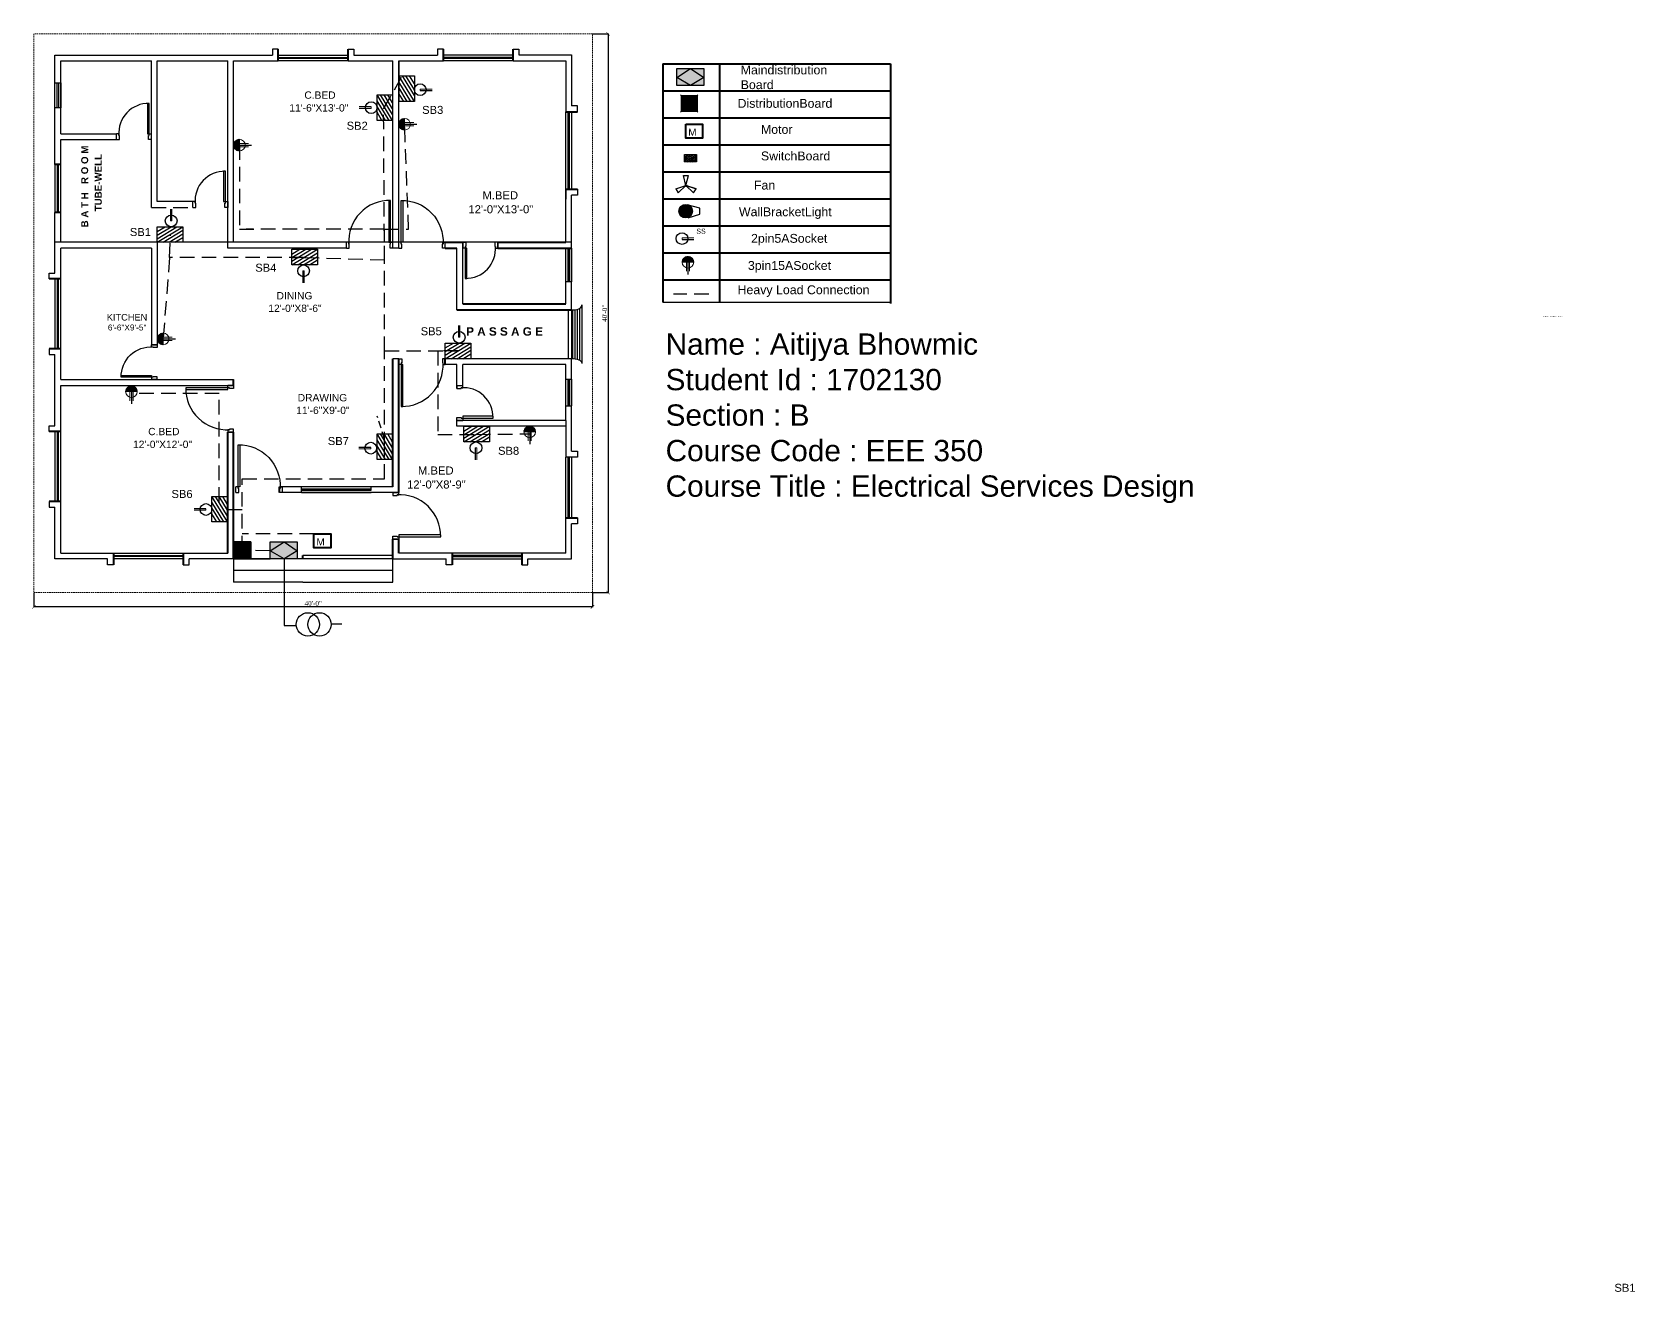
# Model space of a CAD drawing. Header units: inches. Extents: x 2254 to 46109, y 12082 to 26783.
# Drawn here: x 43647 to 45025, y 25007 to 26089 of the extents above; entities that cross this region are included whole.
import ezdxf
from ezdxf.enums import TextEntityAlignment as Align

# ---------------------------------------------------------------- set-up
doc = ezdxf.new("R2010")
doc.units = ezdxf.units.IN
doc.header["$LTSCALE"] = 5
doc.header["$MEASUREMENT"] = 0
doc.linetypes.add('DASHED2', pattern=[0.375, 0.25, -0.125])
doc.linetypes.add('HIDDENX10', pattern=[0.75, 0.5, -0.25])
for name, color, linetype, lineweight in [('0.05', 57, 'Continuous', 5), ('1.0 AREA', 7, 'Continuous', 5), ('dim', 4, 'Continuous', 18), ('LIGHT', 50, 'Continuous', 0), ('Text', 7, 'Continuous', 15), ('wall', 7, 'Continuous', 40)]:
    doc.layers.add(name, color=color, linetype=linetype, lineweight=lineweight)
for name, color, linetype in [('CONT-MNR', 96, 'Continuous'), ('door', 12, 'Continuous'), ('FURNITURE', 3, 'Continuous'), ('Layer1', 7, 'Continuous'), ('LIGHT BULB', 7, 'Continuous'), ('win', 104, 'Continuous'), ('WIRING', 7, 'Continuous')]:
    doc.layers.add(name, color=color, linetype=linetype)
doc.styles.add('RS6', font='times.ttf')
doc.styles.get("Standard").update_dxf_attribs({"font": 'arial.ttf'})
doc.dimstyles.new('1_8-2', dxfattribs={"dimtxt": 4, "dimasz": 3, "dimexe": 0.18, "dimexo": 0.0625, "dimgap": 0.125, "dimtad": 0, "dimdec": 0, "dimrnd": 1.125, "dimzin": 3, "dimdsep": 46, "dimlunit": 4, "dimtxsty": 'RS6', "dimblk": 'ARCHTICK', "dimcen": 2, "dimclrt": 7, "dimadec": 0, "dimazin": 0, "dimtfac": 1, "dimtdec": 0, "dimtix": 1, "dimtmove": 0, "dimatfit": 3, "dimfxl": 1, "dimtvp": 0.75, "dimtolj": 1, "dimtzin": 0, "dimarcsym": 0})

# ---------------------------------------------------------------- blocks, each defined once
blk = doc.blocks.new('A$C074A1D5E')
at = {"linetype": 'Continuous'}
for p, q in [((-38, 5), (-40, 5)), ((-40, 0), (-40, 5)), ((-40, 0), (-37.5, 0)), ((-38, 3.5), (-38, 5)), ((-37.5, 3.5), (-38, 3.5)), ((-37.5, 0), (-37.5, 3.5)), ((-2.5, 3.5), (-2, 3.5)), ((-2.5, 0), (-2.5, 3.5)), ((0, 0), (-2.5, 0)), ((-2, 3.5), (-2, 5)), ((-2, 5), (0, 5)), ((0, 0), (0, 5))]:
    blk.add_line(p, q, dxfattribs=at)
blk.add_lwpolyline([(-3.5, 41), (-3.5, 5), (-2, 5), (-2, 41)], close=True, dxfattribs=at)
blk.add_arc((-2.75, 5.69), 35.32, 88.7832, 183.55508, dxfattribs=at)
blk = doc.blocks.new('D3')
at = {"layer": 'FURNITURE', "linetype": 'Continuous'}
for p, q in [((-30, 0), (-30, 5)), ((-28, 5), (-30, 5)), ((-30, 0), (-27.5, 0)), ((-28, 3.5), (-28, 5)), ((-27.5, 3.5), (-28, 3.5)), ((-27.5, 0), (-27.5, 3.5)), ((-2.5, 0), (-2.5, 3.5)), ((-2.5, 3.5), (-2, 3.5)), ((0, 0), (-2.5, 0)), ((-2, 5), (0, 5)), ((-2, 3.5), (-2, 5)), ((0, 0), (0, 5))]:
    blk.add_line(p, q, dxfattribs=at)
blk.add_lwpolyline([(-3.5, 31), (-3.5, 5), (-2, 5), (-2, 31)], close=True, dxfattribs=at)
blk.add_arc((-2.75, 5.67), 25.34, 88.30414, 184.90787, dxfattribs=at)
blk = doc.blocks.new('BOUN22')
at = {"layer": '0.05', "color": 152, "linetype": 'DASHED2', "true_color": 0x2776bb}
for p, q in [((5398.1, 2116.5), (4918.1, 2116.5)), ((4918.1, 2116.5), (4918.1, 1636.5)), ((5398.1, 1636.5), (5398.1, 2116.5)), ((4918.1, 1636.5), (5398.1, 1636.5))]:
    blk.add_line(p, q, dxfattribs=at)
blk = doc.blocks.new('_ArchTick')
at = {"color": 0, "const_width": 0.15}
blk.add_lwpolyline([(-0.5, -0.5), (0.5, 0.5)], dxfattribs=at)
blk = doc.blocks.new('*D23')
at = {"color": 0, "lineweight": -2, "transparency": 16777216}
for p, q in [((44129.2, 26087.5), (44142.7, 26087.5)), ((44142.5, 26087.5), (44142.5, 25607.5)), ((44129.2, 25607.5), (44142.7, 25607.5))]:
    blk.add_line(p, q, dxfattribs=at)
at = {"layer": 'Defpoints', "color": 0, "lineweight": -3, "transparency": 16777216}
for p in [(44129.1, 26087.5), (44129.1, 25607.5), (44142.5, 25607.5)]:
    blk.add_point(p, dxfattribs=at)
at = {"color": 0, "lineweight": -2, "transparency": 16777216, "xscale": 3, "yscale": 3, "zscale": 3}
for p, rotation in [((44142.5, 26087.5), 90), ((44142.5, 25607.5), 270)]:
    blk.add_blockref('_ArchTick', p, dxfattribs=dict(at, rotation=rotation))
at = {"color": 7, "transparency": 16777216, "insert": (44139.5, 25847.5), "char_height": 4, "attachment_point": 5, "rotation": 90, "style": 'RS6'}
blk.add_mtext('\\A1;40\'-0"', dxfattribs=at)
blk = doc.blocks.new('*D24')
at = {"color": 0, "lineweight": -2, "transparency": 16777216}
for p, q in [((43649.1, 25607.4), (43649.1, 25595.1)), ((44129.1, 25607.4), (44129.1, 25595.1)), ((44129.1, 25595.3), (43649.1, 25595.3))]:
    blk.add_line(p, q, dxfattribs=at)
at = {"layer": 'Defpoints', "color": 0, "lineweight": -3, "transparency": 16777216}
for p in [(43649.1, 25607.5), (44129.1, 25607.5), (43649.1, 25595.3)]:
    blk.add_point(p, dxfattribs=at)
at = {"color": 0, "lineweight": -2, "transparency": 16777216, "xscale": 3, "yscale": 3, "zscale": 3, "rotation": 180}
blk.add_blockref('_ArchTick', (43649.1, 25595.3), dxfattribs=at)
at = {"color": 0, "lineweight": -2, "transparency": 16777216, "xscale": 3, "yscale": 3, "zscale": 3}
blk.add_blockref('_ArchTick', (44129.1, 25595.3), dxfattribs=at)
at = {"color": 7, "transparency": 16777216, "insert": (43889.1, 25598.3), "char_height": 4, "attachment_point": 5, "style": 'RS6'}
blk.add_mtext('\\A1;40\'-0"', dxfattribs=at)
blk = doc.blocks.new('r')
at = {"color": 1, "ltscale": 0.1}
blk.add_line((32734.5, 11226.1), (32724.3, 11226.1), dxfattribs=at)
blk.add_circle((32734.5, 11225.4), 5.03, dxfattribs=at)
at = {"layer": 'dim'}
for p, q in [((32734.5, 11224.8), (32734.5, 11226.1)), ((32724.3, 11224.8), (32734.5, 11224.8))]:
    blk.add_line(p, q, dxfattribs=at)
blk = doc.blocks.new('RE')
at = {"color": 1, "ltscale": 0.1}
blk.add_line((32733.9, 10953.7), (32744.4, 10953.7), dxfattribs=at)
at = {"layer": 'dim', "lineweight": 0}
for p, q in [((32733.9, 10958.7), (32733.9, 10948.7)), ((32733.9, 10955.1), (32741.7, 10955.1)), ((32733.9, 10952.3), (32741.7, 10952.3))]:
    blk.add_line(p, q, dxfattribs=at)
blk.add_circle((32733.9, 10953.7), 5, dxfattribs=at)
at = {"layer": 'LIGHT', "lineweight": 0}
for p, q in [((32728.9, 10954.2), (32733.4, 10958.7)), ((32728.9, 10953.3), (32733.9, 10958.3)), ((32733.9, 10948.7), (32728.9, 10953.7)), ((32729, 10952.6), (32733.9, 10957.5)), ((32733.9, 10949.5), (32729, 10954.5)), ((32733, 10948.8), (32729, 10952.8)), ((32733.9, 10950.4), (32729.1, 10955.2)), ((32729.2, 10955.3), (32732.3, 10958.4)), ((32729.2, 10952), (32733.9, 10956.7)), ((32733.9, 10951.2), (32729.3, 10955.8)), ((32731.7, 10949.2), (32729.4, 10951.5)), ((32729.5, 10951.4), (32733.9, 10955.8)), ((32733.9, 10952.1), (32729.6, 10956.3)), ((32729.8, 10950.8), (32733.9, 10955)), ((32733.9, 10952.9), (32730, 10956.8)), ((32730.1, 10950.4), (32733.9, 10954.1)), ((32733.9, 10953.7), (32730.4, 10957.2)), ((32730.6, 10950), (32733.9, 10953.3)), ((32733.9, 10954.6), (32730.8, 10957.6)), ((32731, 10949.6), (32733.9, 10952.4)), ((32733.9, 10955.4), (32731.3, 10958)), ((32731.5, 10949.3), (32733.9, 10951.6)), ((32733.9, 10956.3), (32731.9, 10958.3)), ((32732.1, 10949), (32733.9, 10950.8)), ((32733.9, 10957.1), (32732.5, 10958.5)), ((32733.9, 10958), (32733.2, 10958.6)), ((32732.8, 10948.8), (32733.9, 10949.9)), ((32733.5, 10948.7), (32733.9, 10949.1))]:
    blk.add_line(p, q, dxfattribs=at)

msp = doc.modelspace()

# ---------------------------------------------------------------- hatches: boundary and pattern name
at = {"layer": 'LIGHT BULB'}
h = msp.add_hatch(color=256, dxfattribs=at)
h.set_gradient(color1=(255, 255, 255), color2=(254, 234, 185), tint=1)
h.paths.add_polyline_path([(44209.2, 25929.4, 0.860017), (44210.9, 25940.7), (44210.5, 25940.8, 0.059005), (44209.2, 25941, 1)])
at = {"layer": 'WIRING', "lineweight": -3, "ltscale": 5, "true_color": 0x000000}
h = msp.add_hatch(color=18, dxfattribs=at)
h.set_gradient(color1=(255, 255, 255), color2=(254, 234, 185), name='INVCURVED')
h.paths.add_polyline_path([(44224.7, 26050.2), (44213.3, 26057.9), (44201.5, 26050.2), (44213.3, 26043.3)])
h.paths.add_polyline_path([(44224.7, 26057.9), (44213.3, 26057.9), (44224.7, 26050.2)], flags=17)
h.paths.add_polyline_path([(44201.5, 26050.2), (44201.5, 26043.3), (44213.3, 26043.3)], flags=17)
h.paths.add_polyline_path([(44213.3, 26057.9), (44201.5, 26057.9), (44201.5, 26050.2)], flags=17)
h.paths.add_polyline_path([(44224.7, 26050.2), (44213.3, 26043.3), (44224.7, 26043.3)], flags=17)
at = {"layer": 'WIRING', "linetype": 'ByBlock', "lineweight": -3, "ltscale": 5, "true_color": 0x000000}
h = msp.add_hatch(color=18, dxfattribs=at)
h.set_gradient(color1=(255, 255, 255), color2=(254, 234, 185), name='INVCURVED')
h.paths.add_polyline_path([(44219.7, 26035.1), (44212.3, 26035.1), (44212.3, 26027.8)], flags=17)
h.paths.add_polyline_path([(44212.3, 26035.1), (44204.8, 26035.1), (44212.3, 26027.8)], flags=17)
h.paths.add_polyline_path([(44204.8, 26035.1), (44204.8, 26020.4), (44212.3, 26027.8)])
h.paths.add_polyline_path([(44212.3, 26027.8), (44204.8, 26020.4), (44219.7, 26020.4)])
h.paths.add_polyline_path([(44219.7, 26027.6), (44212.3, 26027.8), (44219.7, 26020.4)])
h.paths.add_polyline_path([(44219.7, 26035.1), (44212.3, 26027.8), (44219.7, 26027.6)])
h = msp.add_hatch(color=18, dxfattribs=at)
h.set_gradient(color1=(255, 255, 255), color2=(254, 234, 185), name='INVCURVED')
h.paths.add_polyline_path([(43835.6, 25651.2), (43828.1, 25651.2), (43828.1, 25643.9)], flags=17)
h.paths.add_polyline_path([(43828.1, 25651.2), (43820.6, 25651.2), (43828.1, 25643.9)], flags=17)
h.paths.add_polyline_path([(43820.6, 25651.2), (43820.6, 25636.5), (43828.1, 25643.9)])
h.paths.add_polyline_path([(43828.1, 25643.9), (43820.6, 25636.5), (43835.6, 25636.5)])
h.paths.add_polyline_path([(43835.6, 25643.7), (43828.1, 25643.9), (43835.6, 25636.5)])
h.paths.add_polyline_path([(43835.6, 25651.2), (43828.1, 25643.9), (43835.6, 25643.7)])
at = {"layer": 'WIRING', "lineweight": -3, "ltscale": 5, "true_color": 0x000000}
h = msp.add_hatch(color=18, dxfattribs=at)
h.set_gradient(color1=(255, 255, 255), color2=(254, 234, 185), name='INVCURVED')
h.paths.add_polyline_path([(43875.3, 25643.3), (43864, 25651.1), (43852.1, 25643.3), (43864, 25636.5)])
h.paths.add_polyline_path([(43875.3, 25651.1), (43864, 25651.1), (43875.3, 25643.3)], flags=17)
h.paths.add_polyline_path([(43852.1, 25643.3), (43852.1, 25636.5), (43864, 25636.5)], flags=17)
h.paths.add_polyline_path([(43864, 25651.1), (43852.1, 25651.1), (43852.1, 25643.3)], flags=17)
h.paths.add_polyline_path([(43875.3, 25643.3), (43864, 25636.5), (43875.3, 25636.5)], flags=17)

# ---------------------------------------------------------------- linework, layer by layer
for p, q in [((43667.1, 25975.4), (43667.1, 26069.4)), ((43667.1, 26069.4), (43750.9, 26069.4)), ((43672.1, 26001.8), (43672.1, 26064.4)), ((43672.1, 26064.4), (43750.1, 26064.4)), ((43750.1, 26069.4), (43854.1, 26069.4)), ((43750.1, 25938.5), (43750.1, 26064.4)), ((43755.1, 26016.4), (43755.1, 26064.4)), ((43755.1, 26064.4), (43815.6, 26064.4)), ((43815.6, 25943.5), (43815.6, 26064.4)), ((43820.6, 26064.4), (43859.1, 26064.4)), ((43820.6, 25908.5), (43820.6, 26064.4)), ((43919.1, 26064.4), (43957.6, 26064.4)), ((43924.1, 26069.4), (43995.9, 26069.4)), ((43957.6, 25903.5), (43957.6, 26064.4)), ((43962.6, 25903.5), (43962.6, 26064.4)), ((43962.6, 26064.4), (44000.9, 26064.4)), ((44060.9, 26064.5), (44106.1, 26064.5)), ((44065.9, 26069.5), (44111.1, 26069.5)), ((43667.1, 26045.6), (43672.1, 26045.6)), ((43672.1, 26024.1), (43667.1, 26024.1)), ((43755.1, 25943.5), (43755.1, 26016.4)), ((43672.1, 26001.8), (43720.1, 26001.8)), ((43672.1, 25975.4), (43672.1, 25996.8)), ((43672.1, 25996.8), (43720.1, 25996.8)), ((44208.1, 25977.6), (44218.3, 25983.9)), ((44208.1, 25979.1), (44215.9, 25983.9)), ((44208.1, 25980.5), (44213.6, 25983.9)), ((44208.1, 25981.9), (44211.3, 25983.9)), ((44208.1, 25977.6), (44218.3, 25983.9)), ((44210.4, 25977.6), (44218.3, 25982.5)), ((44212.7, 25977.6), (44218.3, 25981)), ((44215.1, 25977.6), (44218.3, 25979.6)), ((44106.1, 25954.1), (44106.1, 25945.5)), ((43785.6, 25943.5), (43755.1, 25943.5)), ((43815.6, 25943.5), (43815.6, 25938.5)), ((43815.6, 25903.5), (43815.6, 25938.5)), ((43667.1, 25882), (43667.1, 25934.2)), ((43672.1, 25908.5), (43672.1, 25934.2)), ((44111.1, 25908.5), (43667.1, 25908.5)), ((43755.1, 25908.5), (43672.1, 25908.5)), ((43755.1, 25908.5), (43755.1, 25820.5)), ((43917.6, 25903.5), (43917.6, 25908.5)), ((44002.6, 25903.5), (44002.6, 25908.5)), ((44017.6, 25855.5), (44017.6, 25908.5)), ((44047.6, 25903.5), (44047.6, 25908.5)), ((43672.1, 25877), (43672.1, 25903.5)), ((43750.1, 25903.5), (43672.1, 25903.5)), ((43750.1, 25903.5), (43750.1, 25820.5)), ((43917.6, 25903.5), (43815.6, 25903.5)), ((43962.6, 25903.5), (43957.6, 25903.5)), ((44012.6, 25850.5), (44012.6, 25903.5)), ((44111.1, 25874.4), (44106.1, 25874.4)), ((44119.9, 25854.7), (44119.9, 25804.3)), ((44111.9, 25850.5), (44111.9, 25808.5)), ((44113.9, 25850.5), (44113.9, 25808.5)), ((44115.9, 25850.8), (44115.9, 25808.2)), ((44117.9, 25851.7), (44117.9, 25807.3)), ((43672.1, 25790.5), (43672.1, 25817)), ((44002.6, 25808.5), (44002.6, 25803.5)), ((44106.1, 25791), (44111.1, 25791)), ((44106.1, 25768), (44111.1, 25768)), ((44106.1, 25755.5), (44106.1, 25724)), ((44111.1, 25724), (44106.1, 25724)), ((44111.1, 25729), (44116.1, 25729)), ((44116.1, 25724), (44111.1, 25724)), ((44116.1, 25729), (44116.1, 25724)), ((43878.9, 25693.5), (43878.9, 25698.5)), ((43938.9, 25695.5), (43938.9, 25698.5)), ((43820.6, 25636.5), (43820.6, 25616.5)), ((43957.6, 25616.5), (43957.6, 25636.5)), ((43880.1, 25616.5), (43957.6, 25616.5))]:
    msp.add_line(p, q)
at = {"color": 18, "lineweight": 25, "true_color": 0x000000}
for p, q in [((44201.5, 26050.2), (44213.3, 26057.9)), ((44213.3, 26043.3), (44201.5, 26050.2)), ((44213.3, 26057.9), (44224.7, 26050.2)), ((44224.7, 26050.2), (44213.3, 26043.3)), ((43852.1, 25643.3), (43864, 25651.1)), ((43864, 25651.1), (43875.3, 25643.3)), ((43864, 25636.5), (43852.1, 25643.3)), ((43875.3, 25643.3), (43864, 25636.5))]:
    msp.add_line(p, q, dxfattribs=at)
at = {"lineweight": 25}
for points in [[(44201.5, 26043.3), (44201.5, 26057.9), (44224.7, 26057.9), (44224.7, 26043.3)], [(43852.1, 25636.5), (43852.1, 25651.1), (43875.3, 25651.1), (43875.3, 25636.5)]]:
    msp.add_lwpolyline(points, close=True, dxfattribs=at)
msp.add_lwpolyline([(44208.1, 25977.6), (44208.1, 25983.9), (44218.3, 25983.9), (44218.3, 25977.6)], close=True)
for points in [[(44111.1, 25850.5), (44117.4, 25851.4), (44119.9, 25854.2), (44119.9, 25854.7)], [(44111.1, 25808.5), (44117.4, 25807.6), (44119.9, 25804.8), (44119.9, 25804.3)]]:
    msp.add_spline(points, degree=3)
at = {"layer": '1.0 AREA', "lineweight": -3}
for p, q in [((43859.1, 26074.4), (43854.1, 26074.4)), ((43854.1, 26074.4), (43854.1, 26069.4)), ((43919.1, 26074.4), (43924.1, 26074.4)), ((43924.1, 26074.4), (43924.1, 26069.4)), ((44000.9, 26074.5), (43995.9, 26074.5)), ((43995.9, 26074.5), (43995.9, 26069.4)), ((44060.9, 26074.5), (44065.9, 26074.5)), ((44065.9, 26074.5), (44065.9, 26069.5)), ((44106.1, 26064.4), (44106.1, 26020.7)), ((44111.1, 26069.5), (44111.1, 26025.7)), ((44116.1, 26025.7), (44111.1, 26025.7)), ((44116.1, 26020.7), (44116.1, 26025.7)), ((44106.1, 25908.5), (44106.1, 25954.1)), ((44116.1, 25954.1), (44116.1, 25949.1)), ((44111.1, 25903.5), (44111.1, 25949.1)), ((44116.1, 25949.1), (44111.1, 25949.1)), ((44111.1, 25874.4), (44111.1, 25903.5)), ((43662.1, 25877), (43662.1, 25882)), ((43662.1, 25882), (43667.1, 25882)), ((44106.1, 25855.5), (44106.1, 25874.4)), ((44111.1, 25850.5), (44111.1, 25874.4)), ((43662.1, 25817), (43662.1, 25812)), ((43662.1, 25812), (43667.1, 25812)), ((43667.1, 25750.9), (43667.1, 25812)), ((43750.1, 25820.5), (43755.1, 25820.5)), ((43962.6, 25808.5), (43957.6, 25808.5)), ((44111.1, 25808.5), (44002.6, 25808.5)), ((44012.6, 25803.5), (44002.6, 25803.5)), ((44012.6, 25783), (44012.6, 25803.5)), ((44017.6, 25785.5), (44017.6, 25803.5)), ((44106.1, 25803.5), (44017.6, 25803.5)), ((44106.1, 25755.5), (44106.1, 25803.5)), ((44111.1, 25729), (44111.1, 25808.5)), ((43672.1, 25790.5), (43815.6, 25790.5)), ((43672.1, 25745.9), (43672.1, 25785.5)), ((43672.1, 25785.5), (43820.6, 25785.5)), ((43815.6, 25790.5), (43820.6, 25790.5)), ((44111.1, 25768), (44111.1, 25791)), ((44012.6, 25750.5), (44012.6, 25758)), ((43662.1, 25745.9), (43662.1, 25750.9)), ((43662.1, 25750.9), (43667.1, 25750.9)), ((43815.6, 25745.5), (43820.6, 25745.5)), ((44106.1, 25755.5), (44012.6, 25755.5)), ((44106.1, 25750.5), (44012.6, 25750.5)), ((43957.6, 25698.5), (43860.1, 25698.5)), ((43962.6, 25693.5), (43860.1, 25693.5)), ((43662.1, 25685.9), (43662.1, 25680.9)), ((43662.1, 25680.9), (43667.1, 25680.9)), ((43667.1, 25636.5), (43667.1, 25680.9)), ((43672.1, 25641.5), (43672.1, 25685.9)), ((44106.1, 25641.5), (44106.1, 25671.7)), ((44111.1, 25636.5), (44111.1, 25666.7)), ((44116.1, 25666.7), (44111.1, 25666.7)), ((44116.1, 25671.7), (44116.1, 25666.7)), ((43962.6, 25653.5), (43957.6, 25653.5)), ((43712.4, 25636.5), (43667.1, 25636.5)), ((43672.1, 25641.5), (43717.4, 25641.5)), ((43712.4, 25631.5), (43712.4, 25636.5)), ((43777.4, 25641.5), (43815.6, 25641.5)), ((43820.6, 25636.5), (43782.4, 25636.5)), ((43782.4, 25631.5), (43782.4, 25636.5)), ((43880.1, 25636.5), (43820.6, 25636.5)), ((43957.6, 25636.5), (44003.4, 25636.5)), ((44008.4, 25641.5), (43962.6, 25641.5)), ((44003.4, 25631.5), (44003.4, 25636.5)), ((44106.1, 25641.5), (44068.4, 25641.5)), ((44073.4, 25636.5), (44111.1, 25636.5)), ((44073.4, 25631.5), (44073.4, 25636.5)), ((43717.4, 25631.5), (43712.4, 25631.5)), ((43777.4, 25631.5), (43782.4, 25631.5)), ((43957.6, 25626.5), (43820.6, 25626.5)), ((44008.4, 25631.5), (44003.4, 25631.5)), ((44068.4, 25631.5), (44073.4, 25631.5)), ((43880.1, 25616.5), (43820.6, 25616.5))]:
    msp.add_line(p, q, dxfattribs=at)
at = {"layer": '1.0 AREA', "color": 165, "lineweight": -3, "true_color": 0x5e67af}
for p, q in [((44108.1, 25850.5), (44108.1, 25808.5)), ((44111.1, 25850.5), (44111.1, 25808.5)), ((43957.6, 25639.5), (43880.1, 25639.5)), ((43957.6, 25636.5), (43880.1, 25636.5))]:
    msp.add_line(p, q, dxfattribs=at)
at = {"layer": 'Layer1', "color": 9, "lineweight": 40, "true_color": 0xc7c8ca}
for p, q in [((44189.5, 26061.8), (44385.2, 26061.8)), ((44189.5, 26061.8), (44189.5, 25857.2)), ((44238.3, 26061.8), (44238.3, 25857.2)), ((44385.2, 26061.8), (44385.2, 25856)), ((44189.5, 26038.6), (44385.2, 26038.6)), ((44189.5, 26015.4), (44385.2, 26015.4)), ((44189.5, 25992.2), (44385.2, 25992.2)), ((44189.5, 25969), (44385.2, 25969)), ((44189.5, 25945.8), (44385.2, 25945.8)), ((44189.5, 25922.6), (44385.2, 25922.6)), ((44189.5, 25899.4), (44385.2, 25899.4)), ((44189.5, 25876.2), (44385.2, 25876.2))]:
    msp.add_line(p, q, dxfattribs=at)
at = {"layer": 'Layer1', "color": 7, "lineweight": 40}
for points in [[(44209.3, 26010.1), (44223.6, 26010.1), (44223.6, 25997.9), (44209.3, 25997.9)], [(43889.7, 25658.1), (43904.1, 25658.1), (43904.1, 25645.9), (43889.7, 25645.9)]]:
    msp.add_lwpolyline(points, close=True, dxfattribs=at)
at = {"layer": 'LIGHT BULB'}
for p, q in [((44209.4, 25957.2), (44211.6, 25966)), ((44200.7, 25954.4), (44209.4, 25957.2)), ((44209.4, 25957.2), (44202.8, 25950.9)), ((44209.4, 25957.2), (44218.1, 25954.4)), ((44218.1, 25954.4), (44209.4, 25957.2)), ((44209.4, 25957.2), (44216, 25950.9)), ((44221.3, 25937.9), (44210.5, 25940.8)), ((44221.3, 25932.8), (44221.3, 25937.9)), ((44211.2, 25929.6), (44221.3, 25932.8))]:
    msp.add_line(p, q, dxfattribs=at)
msp.add_lwpolyline([(44209.4, 25957.2), (44207.4, 25966), (44210.7, 25966)], dxfattribs=at)
for centre, radius in [((44209.4, 25957.2), 0.761), ((44209.2, 25935.2), 5.81)]:
    msp.add_circle(centre, radius, dxfattribs=at)
at = {"layer": 'wall'}
for p, q in [((43859.1, 26064.4), (43859.1, 26074.4)), ((43919.1, 26064.4), (43919.1, 26074.4)), ((44000.9, 26064.4), (44000.9, 26074.5)), ((44060.9, 26064.5), (44060.9, 26074.5)), ((44106.1, 26020.7), (44116.1, 26020.7)), ((43672.1, 25975.4), (43667.1, 25975.4)), ((44106.1, 25954.1), (44111.1, 25954.1)), ((44106.1, 25954.1), (44116.1, 25954.1)), ((43672.1, 25934.2), (43667.1, 25934.2)), ((44002.6, 25908.5), (44017.6, 25908.5)), ((44047.6, 25908.5), (44106.1, 25908.5)), ((44002.6, 25903.5), (44012.6, 25903.5)), ((44047.6, 25903.5), (44111.1, 25903.5)), ((43672.1, 25877), (43662.1, 25877)), ((44017.6, 25855.5), (44106.1, 25855.5)), ((44012.6, 25850.5), (44111.1, 25850.5)), ((43672.1, 25817), (43662.1, 25817)), ((43672.1, 25745.9), (43662.1, 25745.9)), ((43672.1, 25685.9), (43662.1, 25685.9)), ((43672.1, 25685.9), (43667.1, 25685.9)), ((44106.1, 25671.7), (44111.1, 25671.7)), ((44106.1, 25671.7), (44116.1, 25671.7)), ((43717.4, 25641.5), (43717.4, 25636.5)), ((43717.4, 25641.5), (43717.4, 25631.5)), ((43777.4, 25641.5), (43777.4, 25631.5)), ((44008.4, 25641.5), (44008.4, 25631.5)), ((44068.4, 25641.5), (44068.4, 25636.5)), ((44068.4, 25641.5), (44068.4, 25631.5))]:
    msp.add_line(p, q, dxfattribs=at)
at = {"layer": 'wall', "ltscale": 25}
for p, q in [((43957.6, 25698.5), (43957.6, 25808.5)), ((43962.6, 25693.5), (43962.6, 25808.5)), ((44002.6, 25803.5), (44002.6, 25808.5)), ((43820.6, 25785.5), (43820.6, 25790.5)), ((43815.6, 25641.5), (43815.6, 25745.5)), ((43820.6, 25636.5), (43820.6, 25745.5)), ((43860.1, 25693.5), (43860.1, 25698.5)), ((43957.6, 25636.5), (43957.6, 25653.5)), ((43962.6, 25641.5), (43962.6, 25653.5)), ((43880.1, 25636.5), (43880.1, 25639.5))]:
    msp.add_line(p, q, dxfattribs=at)
at = {"layer": 'win'}
for p, q in [((43859.1, 26069.4), (43919.1, 26069.4)), ((43859.1, 26067.4), (43919.1, 26067.4)), ((43919.1, 26066.4), (43859.1, 26066.4)), ((43919.1, 26064.4), (43859.1, 26064.4)), ((44000.9, 26069.5), (44060.9, 26069.5)), ((44000.9, 26067.5), (44060.9, 26067.5)), ((44060.9, 26066.5), (44000.9, 26066.5)), ((44060.9, 26064.5), (44000.9, 26064.5)), ((43667.1, 26024.1), (43667.1, 26045.6)), ((43669.1, 26024.1), (43669.1, 26045.6)), ((43670.1, 26045.6), (43670.1, 26024.1)), ((43672.1, 26045.6), (43672.1, 26024.1)), ((44106.1, 25954.1), (44106.1, 26020.7)), ((44108.1, 25954.1), (44108.1, 26020.7)), ((44109.1, 26020.7), (44109.1, 25954.1)), ((44111.1, 26020.7), (44111.1, 25954.1)), ((43667.1, 25975.4), (43667.1, 25934.2)), ((43669.1, 25975.4), (43669.1, 25934.2)), ((43670.1, 25934.2), (43670.1, 25975.4)), ((43672.1, 25934.2), (43672.1, 25975.4)), ((44106.1, 25874.4), (44106.1, 25903.5)), ((44108.1, 25874.4), (44108.1, 25903.5)), ((44109.1, 25903.5), (44109.1, 25874.4)), ((44111.1, 25903.5), (44111.1, 25874.4)), ((43667.1, 25877), (43667.1, 25817)), ((43669.1, 25877), (43669.1, 25817)), ((43670.1, 25817), (43670.1, 25877)), ((43672.1, 25817), (43672.1, 25877)), ((44106.1, 25768), (44106.1, 25791)), ((44108.1, 25768), (44108.1, 25791)), ((44109.1, 25791), (44109.1, 25768)), ((44111.1, 25791), (44111.1, 25768)), ((43667.1, 25745.9), (43667.1, 25685.9)), ((43669.1, 25745.9), (43669.1, 25685.9)), ((43670.1, 25685.9), (43670.1, 25745.9)), ((43672.1, 25685.9), (43672.1, 25745.9)), ((44106.1, 25671.7), (44106.1, 25724)), ((44108.1, 25671.7), (44108.1, 25724)), ((44109.1, 25724), (44109.1, 25671.7)), ((44111.1, 25724), (44111.1, 25671.7)), ((43938.9, 25698.5), (43878.9, 25698.5)), ((43938.9, 25696.5), (43878.9, 25696.5)), ((43878.9, 25695.5), (43938.9, 25695.5)), ((43878.9, 25693.5), (43938.9, 25693.5)), ((43717.4, 25641.5), (43777.4, 25641.5)), ((43717.4, 25639.5), (43777.4, 25639.5)), ((43777.4, 25638.5), (43717.4, 25638.5)), ((43777.4, 25636.5), (43717.4, 25636.5)), ((44068.4, 25641.5), (44008.4, 25641.5)), ((44068.4, 25639.5), (44008.4, 25639.5)), ((44008.4, 25638.5), (44068.4, 25638.5)), ((44008.4, 25636.5), (44068.4, 25636.5))]:
    msp.add_line(p, q, dxfattribs=at)
at = {"layer": 'WIRING', "color": 18, "true_color": 0x000000}
for p, q in [((43962.6, 26064.4), (43962.6, 26029.5)), ((44219.7, 26035.1), (44204.8, 26020.4)), ((43835.6, 25651.2), (43820.6, 25636.5)), ((43835.6, 25636.5), (43835.6, 25651.2))]:
    msp.add_line(p, q, dxfattribs=at)
at = {"layer": 'WIRING', "color": 85, "linetype": 'HIDDENX10', "lineweight": -3, "ltscale": 5, "true_color": 0x58ba48}
for p, q in [((43949.5, 26023.3), (43965.7, 26051.5)), ((43950.4, 25893.1), (43949.5, 26023.3)), ((43765.7, 25895.3), (43766.5, 25915.4)), ((43880.8, 25895.3), (43765.7, 25895.3)), ((43950.4, 25893.1), (43880.8, 25895.3)), ((43950.4, 25815.1), (43950.4, 25893.1)), ((44228.9, 25864), (44198.8, 25864)), ((43950.4, 25733.2), (43950.4, 25815.1)), ((43950.4, 25815.1), (44013.5, 25815.1)), ((43996.1, 25815.1), (43996.1, 25743.4)), ((43996.1, 25743.4), (44029, 25743.4)), ((43950.4, 25705.4), (43950.4, 25733.2)), ((43828.1, 25643.9), (43828.1, 25705.4)), ((43828.1, 25705.4), (43950.4, 25705.4)), ((43828.1, 25678.7), (43809.1, 25678.7)), ((43828.1, 25643.9), (43828.1, 25678.7)), ((43852.1, 25643.3), (43828.1, 25643.9))]:
    msp.add_line(p, q, dxfattribs=at)
at = {"layer": 'WIRING'}
for p, q in [((43976, 26029.5), (43962.6, 26051.5)), ((43976, 26029.5), (43962.6, 26051.5)), ((43973, 26029.5), (43962.6, 26046.4)), ((43976, 26034.5), (43965.7, 26051.5)), ((43976, 26039.6), (43968.8, 26051.5)), ((43976, 26044.6), (43971.8, 26051.5)), ((43957.3, 26013.3), (43943.9, 26035.2)), ((43957.3, 26013.3), (43943.9, 26035.2)), ((43957.3, 26018.3), (43946.9, 26035.2)), ((43957.3, 26023.3), (43950, 26035.2)), ((43957.3, 26028.3), (43953.1, 26035.2)), ((43969.9, 26029.5), (43962.6, 26041.4)), ((43966.9, 26029.5), (43962.6, 26036.4)), ((43954.2, 26013.3), (43943.9, 26030.2)), ((43951.2, 26013.3), (43943.9, 26025.2)), ((43948.1, 26013.3), (43943.9, 26020.2)), ((43755.1, 25908.5), (43777.1, 25921.9)), ((43755.1, 25911.6), (43772, 25921.9)), ((43755.1, 25914.6), (43767, 25921.9)), ((43755.1, 25908.5), (43777.1, 25921.9)), ((43760.1, 25908.5), (43777.1, 25918.8)), ((43765.2, 25908.5), (43777.1, 25915.8)), ((43770.2, 25908.5), (43777.1, 25912.7)), ((43870.8, 25889.2), (43892.7, 25902.6)), ((43870.8, 25892.2), (43887.7, 25902.6)), ((43870.8, 25895.3), (43882.7, 25902.6)), ((43870.8, 25889.2), (43892.7, 25902.6)), ((43875.8, 25889.2), (43892.7, 25899.5)), ((43880.8, 25889.2), (43892.7, 25896.4)), ((43885.8, 25889.2), (43892.7, 25893.4)), ((44002.6, 25808.5), (44024.6, 25821.9)), ((44002.6, 25811.6), (44019.5, 25821.9)), ((44002.6, 25814.6), (44014.5, 25821.9)), ((44002.6, 25808.5), (44024.6, 25821.9)), ((44007.6, 25808.5), (44024.6, 25818.8)), ((44012.7, 25808.5), (44024.6, 25815.8)), ((44017.7, 25808.5), (44024.6, 25812.7)), ((43957.3, 25721.8), (43943.9, 25743.8)), ((43957.3, 25721.8), (43943.9, 25743.8)), ((43957.3, 25726.8), (43947, 25743.8)), ((43957.3, 25731.9), (43950, 25743.8)), ((43957.3, 25736.9), (43953.1, 25743.8)), ((44018.6, 25737.1), (44040.6, 25750.5)), ((44018.6, 25740.1), (44035.5, 25750.5)), ((44018.6, 25743.2), (44030.5, 25750.5)), ((44018.6, 25737.1), (44040.6, 25750.5)), ((44023.6, 25737.1), (44040.6, 25747.4)), ((44028.6, 25737.1), (44040.6, 25744.3)), ((43954.3, 25721.8), (43943.9, 25738.8)), ((43951.2, 25721.8), (43943.9, 25733.7)), ((44033.7, 25737.1), (44040.6, 25741.3)), ((43948.1, 25721.8), (43943.9, 25728.7)), ((43815.5, 25668.3), (43802.1, 25690.2)), ((43815.5, 25668.3), (43802.1, 25690.2)), ((43815.5, 25673.3), (43805.1, 25690.2)), ((43815.5, 25678.3), (43808.2, 25690.2)), ((43815.5, 25683.3), (43811.3, 25690.2)), ((43812.4, 25668.3), (43802.1, 25685.2)), ((43809.4, 25668.3), (43802.1, 25680.2)), ((43806.3, 25668.3), (43802.1, 25675.2)), ((43835.6, 25636.5), (43835.6, 25651.2))]:
    msp.add_line(p, q, dxfattribs=at)
at = {"layer": 'WIRING', "color": 18, "linetype": 'ByBlock', "lineweight": -3, "ltscale": 5, "true_color": 0x000000}
for p, q in [((44204.8, 26035.1), (44219.7, 26020.4)), ((44189.5, 25857.2), (44385.2, 25857.2)), ((43820.6, 25651.2), (43835.6, 25636.5)), ((43835.6, 25651.2), (43820.6, 25651.2)), ((43820.6, 25651.2), (43820.6, 25636.5)), ((43835.6, 25636.5), (43835.6, 25651.2)), ((43820.6, 25636.5), (43835.6, 25636.5))]:
    msp.add_line(p, q, dxfattribs=at)
at = {"layer": 'WIRING', "color": 7, "linetype": 'HIDDENX10', "lineweight": -3, "ltscale": 5, "true_color": 0xffffff}
for p, q in [((43962.6, 25908.5), (43962.6, 26004.8)), ((43750.1, 25938.5), (43785.6, 25938.5)), ((43825.6, 25919.8), (43840.2, 25919.8)), ((43950.3, 25908.5), (43950.3, 25919.7)), ((43950.3, 25919.7), (43971, 25919.7))]:
    msp.add_line(p, q, dxfattribs=at)
at = {"layer": 'WIRING', "color": 146, "linetype": 'HIDDENX10', "lineweight": -3, "ltscale": 5, "true_color": 0x105689}
for p, q in [((43971, 25919.7), (43967.6, 26009.8)), ((43825.6, 25992), (43825.6, 25919.8)), ((43950.3, 25919.7), (43831.5, 25919.7)), ((43765.7, 25895.3), (43760.1, 25825.6)), ((44013.5, 25815.1), (43996.1, 25815.1)), ((43808.4, 25778.5), (43732.9, 25778.5)), ((43808.4, 25685.5), (43808.4, 25778.5)), ((44029, 25743.4), (44075.1, 25743.9))]:
    msp.add_line(p, q, dxfattribs=at)
at = {"layer": 'WIRING', "color": 18, "lineweight": -3, "ltscale": 5, "true_color": 0x000000}
for p, q in [((44207.4, 25966), (44211.6, 25966)), ((44200.7, 25954.4), (44202.8, 25950.9)), ((44216, 25950.9), (44218.1, 25954.4)), ((43864, 25636.5), (43864, 25579.2)), ((43864, 25579.2), (43874.6, 25579.2)), ((43913.8, 25580.3), (43904.5, 25580.3))]:
    msp.add_line(p, q, dxfattribs=at)
at = {"layer": 'WIRING', "color": 7, "true_color": 0xffffff}
for p, q in [((43755.1, 25917.7), (43762, 25921.9)), ((43870.8, 25898.4), (43877.6, 25902.6)), ((44002.6, 25817.7), (44009.5, 25821.9)), ((44018.6, 25746.2), (44025.5, 25750.5))]:
    msp.add_line(p, q, dxfattribs=at)
at = {"layer": 'WIRING', "color": 30, "linetype": 'DASHED2', "lineweight": -3, "ltscale": 5, "true_color": 0xf26722}
for p, q in [((43870.8, 25895.3), (43882.8, 25895.3)), ((43950.2, 25739.8), (43944.1, 25759))]:
    msp.add_line(p, q, dxfattribs=at)
at = {"layer": 'WIRING', "color": 30, "linetype": 'HIDDENX10', "lineweight": -3, "ltscale": 5, "true_color": 0xf26722}
msp.add_line((43808.4, 25685.5), (43808.4, 25701.9), dxfattribs=at)
at = {"layer": 'WIRING', "color": 3, "linetype": 'HIDDENX10', "lineweight": -3, "ltscale": 5}
msp.add_line((43889.7, 25658.1), (43828.1, 25658.1), dxfattribs=at)
at = {"layer": 'WIRING', "color": 7, "lineweight": -3, "ltscale": 5, "true_color": 0xffffff}
msp.add_line((43820.6, 25636.5), (43852.1, 25636.5), dxfattribs=at)
at = {"layer": 'WIRING'}
for points in [[(43976, 26029.5), (43962.6, 26029.5), (43962.6, 26051.5), (43976, 26051.5)], [(43957.3, 26013.3), (43943.9, 26013.3), (43943.9, 26035.2), (43957.3, 26035.2)], [(43755.1, 25908.5), (43755.1, 25921.9), (43777.1, 25921.9), (43777.1, 25908.5)], [(43870.8, 25889.2), (43870.8, 25902.6), (43892.7, 25902.6), (43892.7, 25889.2)], [(44002.6, 25808.5), (44002.6, 25821.9), (44024.6, 25821.9), (44024.6, 25808.5)], [(43957.3, 25721.8), (43943.9, 25721.8), (43943.9, 25743.8), (43957.3, 25743.8)], [(44018.6, 25737.1), (44018.6, 25750.5), (44040.6, 25750.5), (44040.6, 25737.1)], [(43815.5, 25668.3), (43802.1, 25668.3), (43802.1, 25690.2), (43815.5, 25690.2)], [(43820.6, 25651.2), (43835.6, 25651.2), (43835.6, 25636.5), (43820.6, 25636.5)]]:
    msp.add_lwpolyline(points, close=True, dxfattribs=at)
at = {"layer": 'WIRING', "color": 18, "lineweight": -3, "ltscale": 5, "true_color": 0x000000}
for centre in [(43884.5, 25580.2), (43894.5, 25580.2)]:
    msp.add_circle(centre, 10, dxfattribs=at)

# ---------------------------------------------------------------- block references
for name, p in [('BOUN22', (38731, 23971)), ('D3', (43750.1, 25996.8)), ('D3', (43815.6, 25938.5))]:
    msp.add_blockref(name, p)
for p, rotation in [((44017.6, 25908.5), 180), ((44012.6, 25755.5), 270)]:
    msp.add_blockref('D3', p, dxfattribs=dict(rotation=rotation))
at = {"xscale": -1, "rotation": 90}
msp.add_blockref('D3', (43755.1, 25790.5), dxfattribs=at)
at = {"layer": 'CONT-MNR', "lineweight": 9, "ltscale": 0.1}
for name, p, rotation in [('r', (76715.5, 37265), 180), ('r', (32541.6, 58661.4), 270), ('r', (76940.5, 37137.1), 180), ('RE', (33257.4, 58625.3), 270), ('r', (55106.2, -6850.5), 89.99999999999999), ('r', (32789.1, 58561.4), 270), ('RE', (32779.2, 58514.1), 270), ('RE', (33121.4, 58479.5), 270), ('r', (55254.4, -7002.6), 89.99999999999999)]:
    msp.add_blockref(name, p, dxfattribs=dict(at, rotation=rotation))
for name, p in [('r', (11204.4, 14798.8)), ('RE', (11233.7, 15056.2)), ('RE', (11026.2, 14871.8)), ('r', (11204, 14506.2)), ('r', (11062.4, 14453.5))]:
    msp.add_blockref(name, p, dxfattribs=at)
at = {"layer": 'CONT-MNR', "lineweight": 18, "ltscale": 0.1}
msp.add_blockref('RE', (11091.7, 15038.3), dxfattribs=at)
at = {"layer": 'door', "color": 3}
msp.add_blockref('A$C074A1D5E', (43957.6, 25903.5), dxfattribs=at)
at = {"layer": 'door', "color": 3, "xscale": -1}
for p in [(43962.6, 25903.5), (43822.6, 25693.5)]:
    msp.add_blockref('A$C074A1D5E', p, dxfattribs=at)
at = {"layer": 'door', "color": 3}
for p, rotation in [((43962.6, 25808.5), 180), ((43820.6, 25785.5), 90), ((43957.6, 25653.5), 270)]:
    msp.add_blockref('A$C074A1D5E', p, dxfattribs=dict(at, rotation=rotation))

# ---------------------------------------------------------------- texts
at = {"lineweight": 40, "attachment_point": 1}
for s, width, insert, char_height in [('Maindistribution Board', 7.733, (44256.4, 26060.4), 7.604), ('DistributionBoard', 8.22, (44253.7, 26031.7), 7.604), ('Motor', 5.828, (44273.8, 26009.3), 7.6), ('SwitchBoard', 6.002, (44273.8, 25986.5), 7.604), ('Fan', 4.652, (44267.8, 25961.4), 7.6), ('WallBracketLight', 7.924, (44254.9, 25938.5), 7.604), ('2pin5ASocket', 6.817, (44265.3, 25915.7), 7.604), ('3pin15ASocket', 8.401, (44262.6, 25892.4), 7.604)]:
    msp.add_mtext_dynamic_manual_height_columns(s, width=width, gutter_width=1, heights=[0], dxfattribs=dict(at, insert=insert, char_height=char_height))
at = {"char_height": 6, "attachment_point": 1, "rotation": 90}
for s, insert in [('{\\fArial|b1|i0|c0|p34;B A T H   R O O M}', (43689.7, 25921.3)), ('\\pxt1;{\\fArial|b1|i0|c0|p34;TUBE-WELL}', (43701.4, 25935.1))]:
    msp.add_mtext_dynamic_manual_height_columns(s, width=139.15, gutter_width=1, heights=[0], dxfattribs=dict(at, insert=insert))
at = {"lineweight": 25, "insert": (44218.3, 25920.2), "char_height": 4.32, "attachment_point": 1}
msp.add_mtext_dynamic_manual_height_columns('SS', width=0.104, gutter_width=1, heights=[0], dxfattribs=at)
at = {"insert": (44020.5, 25835.5), "char_height": 7.2, "attachment_point": 1}
msp.add_mtext_dynamic_manual_height_columns('{\\fArial|b1|i0|c0|p34;P A S S A G E}', width=83.49, gutter_width=0.6, heights=[0], dxfattribs=at)
at = {"layer": 'Layer1', "color": 7, "lineweight": 40, "char_height": 6.19, "attachment_point": 1}
for insert in [(44211.3, 26006.2), (43891.8, 25654.2)]:
    msp.add_mtext_dynamic_manual_height_columns('M', width=6.187, gutter_width=1, heights=[0], dxfattribs=dict(at, insert=insert))
at = {"layer": 'Text', "lineweight": -3}
for s, height, p in [('C.BED', 6.3, (43894.9, 26035)), ('11\'-6"X13\'-0"', 6.3, (43893.9, 26024)), ('M.BED', 6.93, (44049.8, 25948.9)), ('12\'-0"X13\'-0"', 6.93, (44050.3, 25936.9)), ('12\'-0"X8\'-6"', 6.3, (43873.4, 25851.8)), ('DINING', 6.3, (43873, 25862.6)), ('KITCHEN', 5.67, (43729.1, 25844.1)), ('6\'-6"X9\'-5"', 5.103, (43729.2, 25835.3)), ('DRAWING', 6.3, (43897, 25775)), ('11\'-6"X9\'-0"', 6.3, (43897.4, 25764.1)), ('C.BED', 6.3, (43760.7, 25745.9)), ('12\'-0"X12\'-0"', 6.3, (43759.6, 25734.9)), ('M.BED', 6.93, (43994.4, 25712.4)), ('12\'-0"X8\'-9"', 6.93, (43994.9, 25700.4))]:
    msp.add_text(s, height=height, dxfattribs=at).set_placement(p, align=Align.MIDDLE_CENTER)
at = {"layer": 'WIRING', "color": 18, "linetype": 'ByBlock', "lineweight": -3, "ltscale": 5, "true_color": 0x000000, "char_height": 6.88, "attachment_point": 1}
for s, insert in [('SB3', (43982.7, 26025.7)), ('SB2', (43917.8, 26012.1)), ('SB1', (43731.5, 25920.8)), ('SB4', (43839.3, 25890.1)), ('SB5', (43981.4, 25835.5)), ('SB7', (43901.6, 25741.2)), ('SB8', (44047.9, 25732.8)), ('SB6', (43767.3, 25695.7)), ('SB1', (45007.2, 25013.6))]:
    msp.add_mtext_dynamic_manual_height_columns(s, width=1027.707, gutter_width=34.4, heights=[0], dxfattribs=dict(at, insert=insert))
at = {"layer": 'WIRING', "color": 0, "linetype": 'ByBlock', "lineweight": -3, "ltscale": 5, "insert": (44253.7, 25871.5), "char_height": 7.604, "attachment_point": 1}
msp.add_mtext_dynamic_manual_height_columns('Heavy Load Connection', width=116.074, gutter_width=1, heights=[0], dxfattribs=at)
at = {"layer": 'WIRING', "color": 18, "linetype": 'ByBlock', "lineweight": -3, "true_color": 0x000000, "insert": (44945.5, 25845.2), "char_height": 0.75, "width": 17.748, "attachment_point": 1}
msp.add_mtext('Fittings and Fixture layout High Load', dxfattribs=at)
at = {"layer": 'WIRING', "color": 18, "lineweight": -3, "ltscale": 5, "true_color": 0x000000, "insert": (44191.9, 25830.2), "char_height": 18.3, "attachment_point": 1}
msp.add_mtext_dynamic_manual_height_columns('Name : Aitijya Bhowmic\\PStudent Id : 1702130\\PSection : B\\PCourse Code : EEE 350\\PCourse Title : Electrical Services Design', width=25177.33, gutter_width=91.5, heights=[0], dxfattribs=at)

# ---------------------------------------------------------------- dimensions: what is measured, and where the dimension line sits
dim = msp.add_linear_dim(base=(44142.5, 25607.5), p1=(44129.1, 26087.5), p2=(44129.1, 25607.5), angle=90, dimstyle='1_8-2')
dim.commit()
dim.dimension.update_dxf_attribs({"geometry": '*D23', "text_midpoint": (44139.5, 25847.5)})
dim = msp.add_linear_dim(base=(43649.1, 25595.3), p1=(44129.1, 25607.5), p2=(43649.1, 25607.5), dimstyle='1_8-2')
dim.commit()
dim.dimension.update_dxf_attribs({"geometry": '*D24', "text_midpoint": (43889.1, 25598.3)})

doc.saveas('drawing.dxf')
